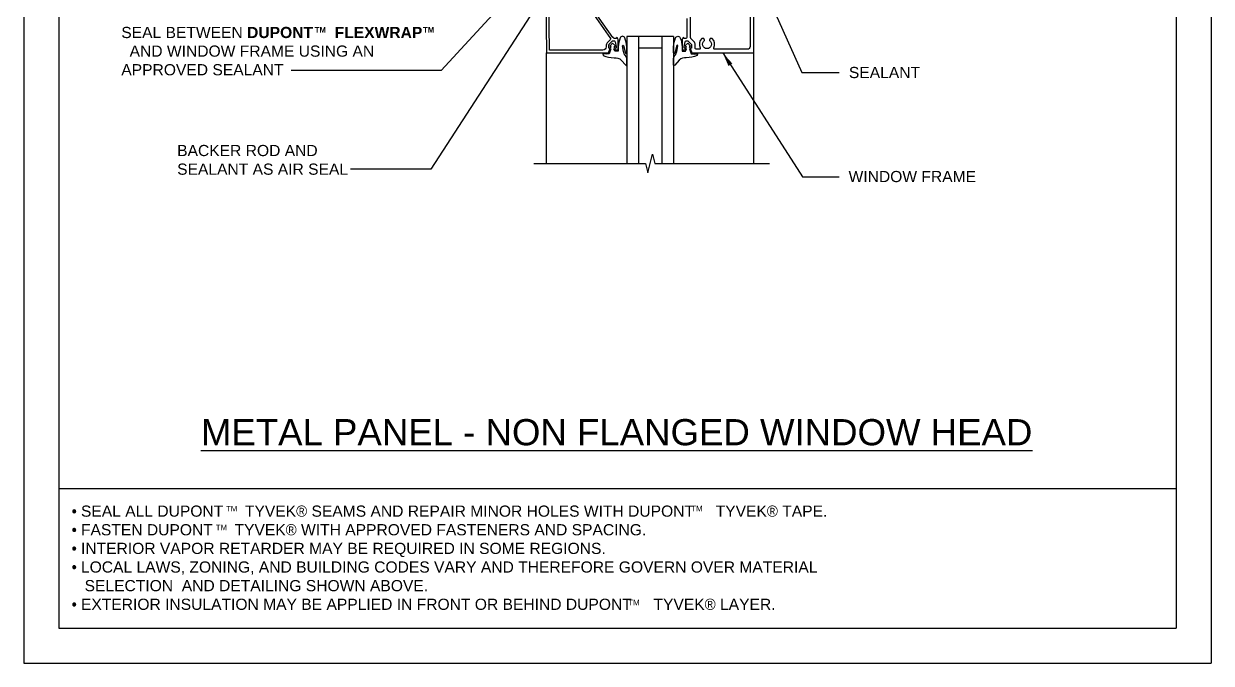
# Model space of a CAD drawing. Extents: x -129 to 26, y 0 to 100.
# Drawn here: x 0 to 25.5, y 0 to 13.73 of the extents above; entities that cross this region are included whole.
import ezdxf

# ---------------------------------------------------------------- set-up
doc = ezdxf.new("R2010")
doc.units = 0
doc.header["$LTSCALE"] = 1.5
doc.header["$MEASUREMENT"] = 0
doc.layers.get('DEFPOINTS').update_dxf_attribs({"linetype": 'CONTINUOUS'})
for name, color, linetype in [('8X11-TTB$0$B', 7, 'CONTINUOUS'), ('A-ANNO-TXT0', 252, 'CONTINUOUS'), ('A-GLAZING', 252, 'CONTINUOUS'), ('A-WINDOW_FRAME', 252, 'CONTINUOUS'), ('A-WINDOW_GASKET', 252, 'CONTINUOUS'), ('TEXT', 7, 'CONTINUOUS')]:
    doc.layers.add(name, color=color, linetype=linetype)
doc.styles.add('DETAILS', font='sanss___.ttf', dxfattribs={"height": 1})
doc.dimstyles.new('TYVEKDETAILS', dxfattribs={"dimscale": 6, "dimtxt": 1.5, "dimasz": 0.1, "dimexe": 0.75, "dimexo": 0.75, "dimgap": 0.75, "dimtad": 0, "dimtih": 1, "dimtoh": 1, "dimdec": 4, "dimzin": 0, "dimtxsty": 'DETAILS', "dimcen": 0.0625, "dimazin": 3, "dimtfac": 1, "dimtdec": 4, "dimtofl": 0, "dimtmove": 0, "dimatfit": 3, "dimtolj": 1, "dimtzin": 0})

msp = doc.modelspace()

# ---------------------------------------------------------------- linework, layer by layer
at = {"layer": '8X11-TTB$0$B', "color": 7}
for p, q in [((0.7499999999999893, 32.25), (0.75, 0.7499999999999964)), ((24.75, 32.25000000000001), (24.75, 0.7499999999999964)), ((0.75, 3.749999999999996), (24.75, 3.749999999999996)), ((0.75, 0.7499999999999964), (24.75, 0.7499999999999964))]:
    msp.add_line(p, q, dxfattribs=at)
at = {"layer": '8X11-TTB$0$B', "linetype": 'CONTINUOUS'}
msp.add_line((8.739378527686256, 10.6085946241748, -1.489998413730723e-09), (7.018687505475611, 10.6085946241748, -1.489998413730723e-09), dxfattribs=at)
at = {"layer": 'A-ANNO-TXT0', "elevation": -2.979996827461446e-09}
msp.add_lwpolyline([(10.95141507471774, 10.73229183632852), (13.35140507471785, 10.73229183632852), (13.40142507471776, 10.53231183632854), (13.50140507471772, 10.93229183632856), (13.5514050747179, 10.73229183632852), (16.01537174191808, 10.73229183632852)], dxfattribs=at)
at = {"layer": 'A-GLAZING'}
for p, q in [((12.95192275675779, 13.45906580975795, -2.979996827461446e-09), (12.95192275675779, 10.73229683632851, -2.979996827461446e-09)), ((13.20192275675779, 13.45906580975795, -2.979996827461446e-09), (13.20192275675779, 10.73229683632851, -2.979996827461446e-09)), ((13.70192275675779, 13.45906580975795, -2.979996827461446e-09), (13.70192275675779, 10.73229683632851, -2.979996827461446e-09)), ((13.95192275675779, 13.45906580975795, -2.979996827461446e-09), (13.95192275675779, 10.73229683632851, -2.979996827461446e-09))]:
    msp.add_line(p, q, dxfattribs=at)
at = {"layer": 'A-WINDOW_FRAME'}
for p, q in [((13.95192275675779, 13.45906580975795, -2.979996827461446e-09), (12.95192275675779, 13.45906580975795, -2.979996827461446e-09)), ((11.22735651658016, 10.73229183632852, -2.979996827461446e-09), (11.22735651658016, 13.10332097211519, -2.979996827461446e-09)), ((13.70192275675779, 13.20906580975795, -2.979996827461446e-09), (13.20192275675779, 13.20906580975795, -2.979996827461446e-09)), ((15.6798115639888, 10.73229183632852, -2.979996827461446e-09), (15.67980651658015, 13.10332097211519, -2.979996827461446e-09))]:
    msp.add_line(p, q, dxfattribs=at)
at = {"layer": 'A-WINDOW_FRAME', "elevation": -2.979996827461446e-09}
for points in [[(14.23986222200508, 13.8433209721152), (14.23986222200508, 13.43732094711495), (14.23986722200518, 13.43682097211515, -0.414213562373095), (14.21486722200509, 13.41182097211517), (14.17786722200506, 13.41182097211517), (14.17786722200506, 13.43382097211522, 0.414213562373095), (14.13986222200517, 13.39581597211522), (14.13986222200517, 13.19382097211521, 0.414213562373095), (14.15986222200515, 13.17382097211523), (14.18886222200515, 13.17382097211523, 0.414213562373095), (14.20886222200513, 13.19382097211521), (14.20886222200513, 13.20582097211515), (14.17986222200514, 13.20582097211515), (14.17986222200514, 13.24382097211516), (14.20229926999039, 13.3459792059315, -0.3541185725306792), (14.22186222200505, 13.36182097211522), (14.26381222200509, 13.36182097211522), (14.33048989153465, 13.29519864164481, -0.198912367379654), (14.33781222200516, 13.27752097211523), (14.33781222200516, 13.20582097211515), (14.30881222200517, 13.20582097211515), (14.34484252503537, 13.10332097211519), (15.67836222200506, 13.10332097211519), (15.67836222200506, 15.10332097211519)], [(15.59836222200513, 14.9633209721152), (15.59836222200513, 13.24332097211518, -0.4142135623730929), (15.53836222200519, 13.18332097211523), (14.83513145955978, 13.18332097211523, -0.5378390499485203), (14.81748073117549, 13.21373070347922, 0.3380358241199877), (14.7851097385342, 13.41132097211518), (14.74114425430778, 13.41132097211518), (14.72412358440604, 13.38184030706636, 0.3865446749097419), (14.72698177973532, 13.36869560849961, -3.127286275187347), (14.61674266427488, 13.36869560849961, 0.3865446749096247), (14.61960085960416, 13.38184030706636), (14.60258018970242, 13.41132097211518), (14.558614705476, 13.41132097211518, 0.3380358241199877), (14.52624371283471, 13.21373070347922, -0.5378390499485202), (14.50859298445041, 13.18332097211523), (14.43781222200507, 13.18332097211523, -0.414213562373075), (14.41781222200509, 13.20332097211521), (14.41781222200509, 13.27752096906979, 0.1990202627215695), (14.38702760456206, 13.35179799776588), (14.32719689282592, 13.41157905306797, -0.1990179994052793), (14.31986722200693, 13.42926384219188), (14.31986213582629, 14.01332243694107, 0.4142110386250275)], [(11.21116222200501, 14.24207097211515), (11.22591222200506, 13.10332097211519), (12.55938191897487, 13.10332097211519), (12.59541222200508, 13.20582097211515), (12.56641222200508, 13.20582097211515), (12.56641222200508, 13.27752097211523, -0.1989123673796591), (12.57373455247537, 13.29519864164481), (12.64041222200515, 13.36182097211522), (12.68236222200519, 13.36182097211522, -0.354118572530673), (12.70192517401986, 13.3459792059315), (12.72436222200511, 13.24382097211516), (12.72436222200511, 13.20582097211515), (12.69536222200511, 13.20582097211515), (12.69536222200511, 13.19382097211521, 0.414213562373095), (12.71536222200509, 13.17382097211523), (12.74436222200509, 13.17382097211523, 0.414213562373095), (12.76436222200507, 13.19382097211521), (12.76436222200507, 13.39581597211522, 0.414213562373095), (12.72635722200519, 13.43382097211522), (12.72635722200519, 13.41182097211517), (12.68435722200504, 13.41182097211517, -0.414213562373108), (12.66435722200506, 13.43182097211515), (12.66435722200506, 13.43382097211522), (12.65026030051765, 13.43382097211522), (12.15066222200519, 14.14732097211517)], [(12.09566222200513, 14.12997953872686), (12.5963288265016, 13.41495352547272, -0.3639702342662011), (12.59352769492423, 13.38293644503417), (12.52989393204191, 13.31930268215196, 0.1989123673796571), (12.50441222200518, 13.2577843921887), (12.50441222200518, 13.23582097211513, -0.4142135623730821), (12.43441222200502, 13.16582097211519), (11.28691222200498, 13.16582097211519), (11.27391222200506, 14.17957097211515)]]:
    msp.add_lwpolyline(points, format="xyb", dxfattribs=at)
at = {"layer": 'A-WINDOW_GASKET', "elevation": -2.979996827461446e-09}
for points in [[(12.57843416090398, 13.1980678379223), (12.6052506874428, 13.19319353732444), (12.57112056332178, 13.08595893964266), (12.51017391266171, 13.08108464076397), (12.43461904230301, 13.08406580975795), (12.44470958386116, 13.05305626713666, 0.1257100272134179), (12.67670098588339, 13.00131393954304, -0.2260837189018228), (12.83028654631496, 12.95159608089889), (12.92584185597459, 12.84065546273862, 0.6449762263124317), (12.95177614799266, 12.85239680521217), (12.95019641096476, 12.98163374084165, 0.1518691569180708), (12.93384363436828, 13.02606889519088), (12.8953404460731, 13.08599467445938, -0.02934546717884474), (12.87794555687017, 13.13787731765196), (12.86071526728667, 13.25967132748896, -0.6538117075652882), (12.88095607818948, 13.26665806445432), (12.92504782541189, 13.10140914696446, 0.8886355728344962), (12.95019641096476, 13.10347057786386), (12.95019641096476, 13.23771619825654, 0.06420464893641442), (12.9077639490554, 13.42633245496383, 0.6896355001773956), (12.80515521866712, 13.42633245496383, 0.07035608683589237), (12.76392275675769, 13.23771619825654), (12.76392275675769, 13.14201338792284), (12.69057599878126, 13.14201338792284), (12.66863520396375, 13.19563068762343), (12.70764106187723, 13.200504986502), (12.67351093568507, 13.23706223582896), (12.70520319601635, 13.25899658508128), (12.64425654328559, 13.31261388306247), (12.58818562434683, 13.24681083530563), (12.612564285025, 13.23706223582896)], [(14.3254113526116, 13.1980678379223), (14.29859482607255, 13.19319353732444), (14.3327249501938, 13.08595893964266), (14.39367160085387, 13.08108464076397), (14.46922647121257, 13.08406580975795), (14.45913592965419, 13.05305626713666, -0.1257100272134179), (14.22714452763219, 13.00131393954304, 0.2260837189018228), (14.07355896720062, 12.95159608089889), (13.97800365754099, 12.84065546273862, -0.6449762263124317), (13.9520693655227, 12.85239680521217), (13.95364910255082, 12.98163374084165, -0.1518691569180708), (13.97000187914707, 13.02606889519088), (14.00850506744248, 13.08599467445938, 0.02934546717884474), (14.02589995664519, 13.13787731765196), (14.04313024622891, 13.25967132748896, 0.6538117075652882), (14.02288943532587, 13.26665806445432), (13.97879768810369, 13.10140914696446, -0.8886355728344962), (13.95364910255082, 13.10347057786386), (13.95364910255082, 13.23771619825654, -0.06420464893641442), (13.99608156446018, 13.42633245496383, -0.6896355001773956), (14.09869029484823, 13.42633245496383, -0.07035608683589237), (14.13992275675766, 13.23771619825654), (14.13992275675766, 13.14201338792284), (14.21326951473432, 13.14201338792284), (14.23521030955183, 13.19563068762343), (14.19620445163835, 13.200504986502), (14.23033457783029, 13.23706223582896), (14.198642317499, 13.25899658508128), (14.25958897022999, 13.31261388306247), (14.31565988916852, 13.24681083530563), (14.29128122849036, 13.23706223582896)]]:
    msp.add_lwpolyline(points, format="xyb", close=True, dxfattribs=at)
at = {"layer": 'DEFPOINTS'}
for p, q in [((-5.329070518200751e-15, 33), (0, -3.552713678800501e-15)), ((25.5, 33), (25.5, -3.552713678800501e-15)), ((0, -3.552713678800501e-15), (25.5, -3.552713678800501e-15))]:
    msp.add_line(p, q, dxfattribs=at)
at = {"layer": 'TEXT'}
msp.add_line((8.95999264717352, 12.72615665500505, -1.489998413730723e-09), (5.738954810378344, 12.72615665500505, -1.489998413730723e-09), dxfattribs=at)

# ---------------------------------------------------------------- texts
at = {"layer": 'TEXT', "attachment_point": 1, "style": 'DETAILS'}
for s, insert, char_height, width in [('SEAL{\\fSansSerif|b1|i0|c2|p2; }BETWEEN{\\fSansSerif|b1|i0|c2|p2; DUPONT     FLEXWRAP\\fSymbol|b0|i0|c2|p18;     }AND WINDOW FRAME USING AN APPROVED SEALANT', (2.094854111490738, 13.6640150545187, 2.979996827461448e-09), 0.239999999976, 6.647548426778792), ('SEALANT', (17.71911616155657, 12.80448182099993, 1.489998413730723e-09), 0.239976, 5.031191150130255), ('BACKER ROD AND SEALANT AS AIR SEAL', (3.294176214755254, 11.12924318779539, 1.489998413730723e-09), 0.239976, 4.487613231261363), ('WINDOW FRAME', (17.71197658302665, 10.5706478744215, 1.489998413730723e-09), 0.239976, 8.658991955976092), ('{\\LMETAL PANEL - NON FLANGED WINDOW HEAD}', (3.803608387792053, 5.242678301095301), 0.5625, 17.71460856061125), ('{\\fSymbol|b0|i0|c2|p18;· }SEAL ALL DUPONT     TYVEK{\\fSymbol|b0|i0|c2|p18;â} SEAMS AND REPAIR MINOR HOLES WITH DUPONT     TYVEK{\\fSymbol|b0|i0|c2|p18;â} TAPE.\\P{\\fSymbol|b0|i0|c2|p18;· }FASTEN DUPONT     TYVEK{\\fSymbol|b0|i0|c2|p18;â} WITH APPROVED FASTENERS AND SPACING.\\P{\\fSymbol|b0|i0|c2|p18;· }INTERIOR VAPOR RETARDER MAY BE REQUIRED IN SOME REGIONS.\\P{\\fSymbol|b0|i0|c2|p18;· }LOCAL LAWS, ZONING, AND BUILDING CODES VARY AND THEREFORE GOVERN OVER MATERIAL \\P   SELECTION  AND DETAILING SHOWN ABOVE.\\P{\\fSymbol|b0|i0|c2|p18;· }EXTERIOR INSULATION MAY BE APPLIED IN FRONT OR BEHIND DUPONT     TYVEK{\\fSymbol|b0|i0|c2|p18;â} LAYER.', (1.027317918761948, 3.386548770354997), 0.24, 18.03192167712203), ('TM', (4.344773299482402, 3.378448044389867), 0.12, 8.310000000000002), ('TM', (14.33469141423441, 3.382851523352949), 0.12, 8.310000000000002), ('TM', (4.124150968053737, 2.976885021724172), 0.12, 8.310000000000002), ('TM', (12.98285850313958, 1.364580890649247), 0.12, 8.310000000000002)]:
    msp.add_mtext(s, dxfattribs=dict(at, insert=insert, char_height=char_height, width=width))
at = {"layer": 'TEXT', "char_height": 0.119999999988, "attachment_point": 4, "style": 'DETAILS'}
for insert in [(6.248073475437051, 13.59990211975437, 2.979996827461448e-09), (8.573756900544678, 13.60139034550135, 2.979996827461448e-09)]:
    msp.add_mtext('{\\fSansSerif|b1|i0|c2|p2;TM}', dxfattribs=dict(at, insert=insert))

# ---------------------------------------------------------------- leaders
at = {"layer": 'TEXT'}
for points in [[(11.65740936929254, 15.10332097211519, -1.489998413730723e-09), (8.739378527686256, 10.6085946241748, -1.489998413730723e-09)], [(11.26974070912113, 15.22778875545701, -1.489998413730723e-09), (8.95999264717352, 12.72615665500505, -1.489998413730723e-09)], [(15.62308786728945, 15.11005022892398, -2.979996827461446e-09), (16.70827521923528, 12.68546259278193, -2.979996827461446e-09), (17.50940958699283, 12.68546259278193, -2.979996827461446e-09)], [(15.01160237352021, 13.10332097211519, -2.979996827461446e-09), (16.72493520849614, 10.44135150731852, -2.979996827461446e-09), (17.5114743333549, 10.44135150731852, -2.979996827461446e-09)]]:
    msp.add_leader(points, dimstyle='TYVEKDETAILS', override={"dimscale": 3, "dimfxl": 3}, dxfattribs=at)

doc.saveas('drawing.dxf')
